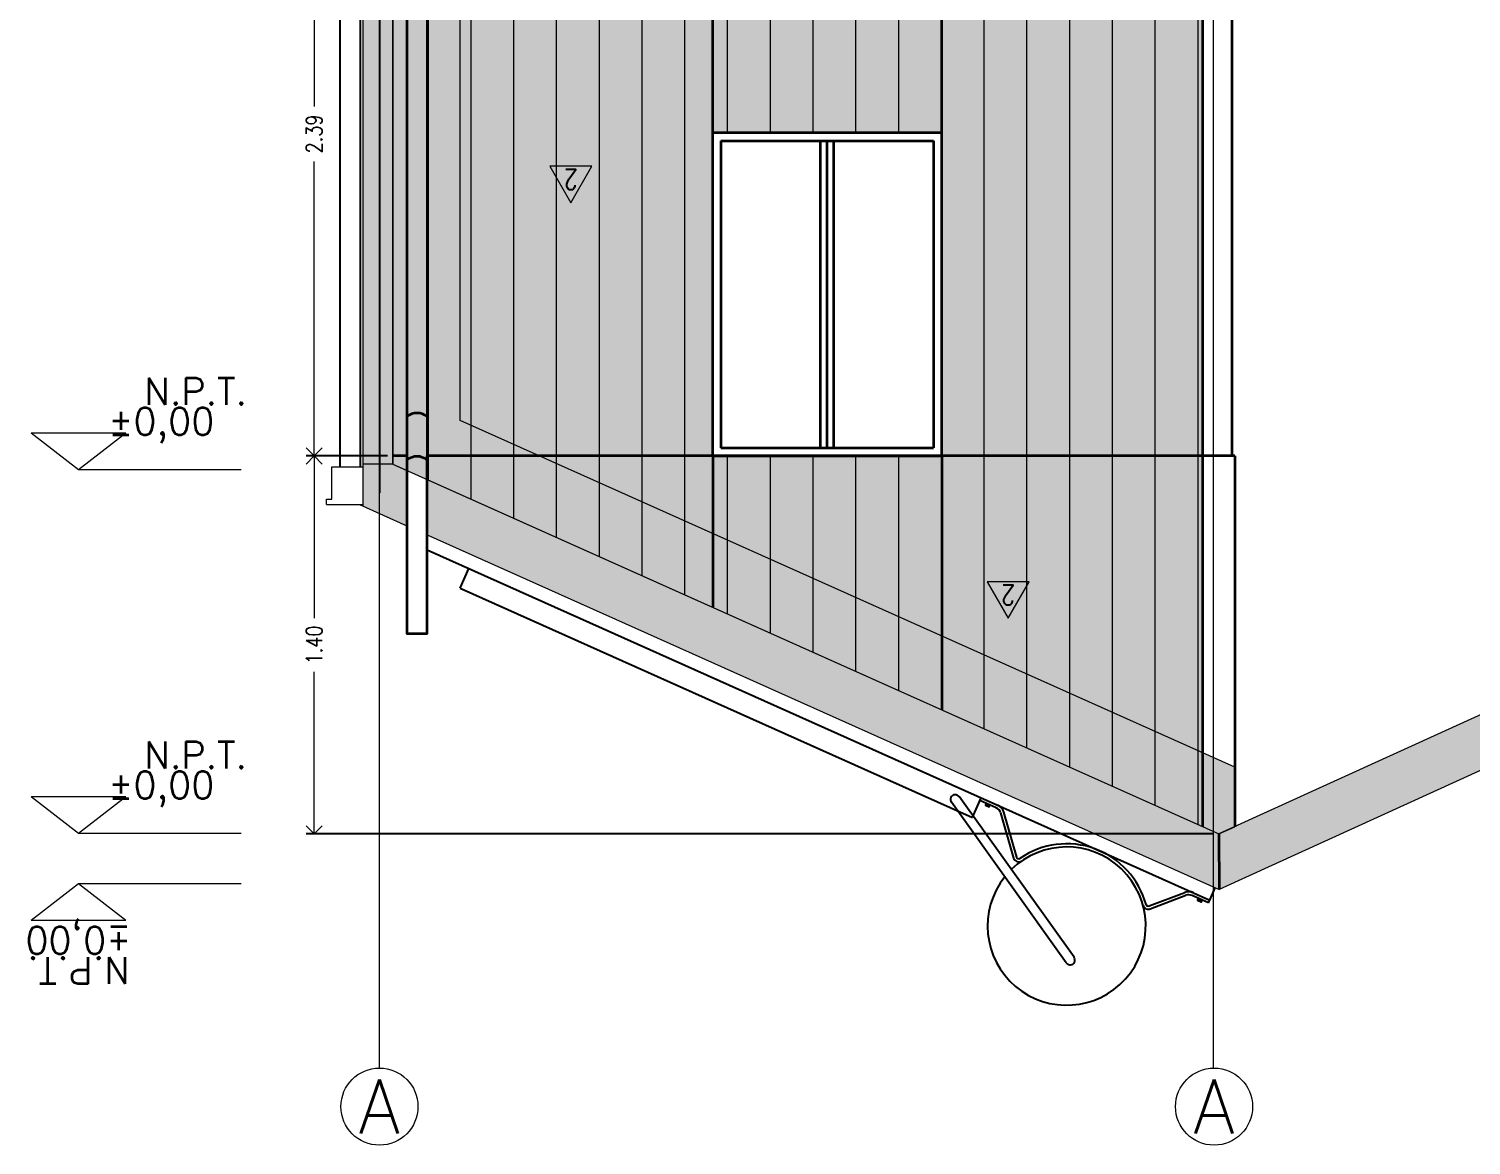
# Model space of a CAD drawing. Header units: metres. Extents: x -2 to 612, y -64 to 156.
# Drawn here: x 456.19 to 461.55, y -32.13 to -27.99 of the extents above; entities that cross this region are included whole.
import ezdxf
from ezdxf.enums import TextEntityAlignment as Align

# ---------------------------------------------------------------- set-up
doc = ezdxf.new("R2010")
doc.units = ezdxf.units.M
doc.header["$LTSCALE"] = 5
doc.header["$MEASUREMENT"] = 0
doc.linetypes.add('HIDDEN', pattern=[0.375, 0.25, -0.125])
doc.layers.get('0').update_dxf_attribs({"color": 30})
doc.layers.get('DEFPOINTS').update_dxf_attribs({"color": 210})
doc.layers.add('_AUX', color=210, linetype='Continuous', lineweight=18, plot=False)
for name, color, linetype, lineweight in [('A-ANNO-DIMS', 3, 'Continuous', 18), ('A-ANNO-SYMB', 3, 'Continuous', 18), ('A-ANNO-TEXT', 3, 'Continuous', 18), ('A-ELEV-MBE1', 7, 'Continuous', 35), ('A-ELEV-MBE2', 4, 'Continuous', 25), ('A-ELEV-PATT', 8, 'Continuous', 18)]:
    doc.layers.add(name, color=color, linetype=linetype, lineweight=lineweight)
doc.styles.add('E-ROMANS', font='romans.shx', dxfattribs={"width": 0.8})
doc.dimstyles.new('E-0050_ARW_12', dxfattribs={"dimscale": 0.001, "dimtxt": 60, "dimasz": 60, "dimexe": 30, "dimexo": 20, "dimgap": 30, "dimtad": 0, "dimzin": 0, "dimdsep": 46, "dimtxsty": 'E-ROMANS', "dimblk": 'OPEN90', "dimcen": 30, "dimclrd": 256, "dimclre": 256, "dimclrt": 256, "dimadec": 0, "dimazin": 0, "dimtfac": 1, "dimtmove": 1, "dimatfit": 3, "dimldrblk": 'OPEN90', "dimfxl": 1, "dimtfill": 1, "dimtolj": 1, "dimtzin": 0, "dimlwd": -1, "dimarcsym": 0})

# ---------------------------------------------------------------- blocks, each defined once
blk = doc.blocks.new('_Open90')
at = {"color": 0, "linetype": 'ByBlock', "lineweight": -2}
for p, q in [((0, 0), (-1, 0)), ((-0.5, 0.5), (0, 0)), ((0, 0), (-0.5, -0.5))]:
    blk.add_line(p, q, dxfattribs=at)
blk = doc.blocks.new('*D1334')
at = {"layer": 'A-ANNO-DIMS', "lineweight": -2, "transparency": 16777216}
for p, q in [((457.4134, -27.1843), (457.2223, -27.1843)), ((457.5244, -29.5743), (457.2223, -29.5743))]:
    blk.add_line(p, q, dxfattribs=at)
at = {"layer": 'A-ANNO-DIMS', "transparency": 16777216}
for p, q in [((457.2523, -27.2443), (457.2523, -28.2773)), ((457.2523, -29.5143), (457.2523, -28.4813))]:
    blk.add_line(p, q, dxfattribs=at)
at = {"layer": 'DEFPOINTS', "color": 0, "transparency": 16777216}
for p in [(457.4334, -27.1843), (457.2523, -29.5743), (457.5444, -29.5743)]:
    blk.add_point(p, dxfattribs=at)
at = {"layer": 'A-ANNO-DIMS', "transparency": 16777216, "xscale": 0.06, "yscale": 0.06, "zscale": 0.06}
for p, rotation in [((457.2523, -27.1843), 90), ((457.2523, -29.5743), 270)]:
    blk.add_blockref('_Open90', p, dxfattribs=dict(at, rotation=rotation))
at = {"layer": 'A-ANNO-DIMS', "transparency": 16777216, "insert": (457.2523, -28.3793), "char_height": 0.06, "attachment_point": 5, "rotation": 90, "style": 'E-ROMANS', "bg_fill": 3, "box_fill_scale": 1.25, "bg_fill_color": 256, "bg_fill_true_color": 13158600, "bg_fill_transparency": 0}
blk.add_mtext('\\A1;2.39', dxfattribs=at)
blk = doc.blocks.new('*D1335')
at = {"layer": 'A-ANNO-DIMS', "lineweight": -2, "transparency": 16777216}
for p, q in [((457.5244, -29.5743), (457.2223, -29.5743)), ((460.5918, -30.9771), (457.2223, -30.9771))]:
    blk.add_line(p, q, dxfattribs=at)
at = {"layer": 'A-ANNO-DIMS', "transparency": 16777216}
for p, q in [((457.2523, -29.6343), (457.2523, -30.176)), ((457.2523, -30.9171), (457.2523, -30.3754))]:
    blk.add_line(p, q, dxfattribs=at)
at = {"layer": 'DEFPOINTS', "color": 0, "transparency": 16777216}
for p in [(457.5444, -29.5743), (457.2523, -30.9771), (460.6118, -30.9771)]:
    blk.add_point(p, dxfattribs=at)
at = {"layer": 'A-ANNO-DIMS', "transparency": 16777216, "xscale": 0.06, "yscale": 0.06, "zscale": 0.06}
for p, rotation in [((457.2523, -29.5743), 90), ((457.2523, -30.9771), 270)]:
    blk.add_blockref('_Open90', p, dxfattribs=dict(at, rotation=rotation))
at = {"layer": 'A-ANNO-DIMS', "transparency": 16777216, "insert": (457.2523, -30.2757), "char_height": 0.06, "attachment_point": 5, "rotation": 90, "style": 'E-ROMANS', "bg_fill": 3, "box_fill_scale": 1.25, "bg_fill_color": 256, "bg_fill_true_color": 13158600, "bg_fill_transparency": 0}
blk.add_mtext('\\A1;1.40', dxfattribs=at)

msp = doc.modelspace()

# ---------------------------------------------------------------- hatches: boundary and pattern name
at = {"layer": 'A-ELEV-PATT'}
h = msp.add_hatch(color=252, dxfattribs=at)
h.paths.add_polyline_path([(457.4334, -29.60439), (457.54441, -29.60439), (457.54441, -27.18432), (457.4334, -27.18432)])
h.paths.add_polyline_path([(457.4454, -27.18432), (457.54441, -27.18432), (457.54441, -24.83432), (457.4454, -24.83432)])
h = msp.add_hatch(color=256, dxfattribs=at)
h.paths.add_polyline_path([(459.58241, -26.99432), (459.58241, -27.18432), (460.55041, -27.18432), (460.55041, -24.83432), (459.58241, -24.83432), (459.58241, -25.98432)])
h.paths.add_polyline_path([(459.58241, -29.57432), (460.55041, -29.57432), (460.55041, -27.18432), (459.58241, -27.18432)])
h.paths.add_polyline_path([(459.58241, -30.51647), (460.55041, -30.94968), (460.55041, -29.57432), (459.58241, -29.57432)])
h.paths.add_polyline_path([(458.73241, -30.13606), (459.58241, -30.51647), (459.58241, -29.57432), (458.73241, -29.57432)])
h.paths.add_polyline_path([(458.73241, -30.13606), (458.73241, -29.57432), (457.67189, -29.57432), (457.67189, -29.66144)])
h.paths.add_polyline_path([(457.67189, -29.57432), (458.73241, -29.57432), (458.73241, -27.43432), (457.67189, -27.43432)])
h.paths.add_polyline_path([(458.73241, -28.37432), (459.58241, -28.37432), (459.58241, -27.43432), (458.73241, -27.43432)])
h.paths.add_polyline_path([(457.54441, -29.57432), (457.59689, -29.57432), (457.59689, -27.43432), (457.54441, -27.43432)])
h = msp.add_hatch(dxfattribs=at)
h.set_pattern_fill('LINE', color=256, scale=0.05, angle=270, style=0)
h.set_pattern_definition([(90, (0, 0), (-0.15875, 5e-17), [])])
h.paths.add_polyline_path([(459.58241, -26.99432), (459.58241, -27.18432), (460.55041, -27.18432), (460.55041, -24.83432), (459.58241, -24.83432), (459.58241, -25.98432)])
h.paths.add_polyline_path([(459.58241, -29.57432), (460.55041, -29.57432), (460.55041, -27.18432), (459.58241, -27.18432)])
h.paths.add_polyline_path([(459.58241, -30.51647), (460.55041, -30.94968), (460.55041, -29.57432), (459.58241, -29.57432)])
h.paths.add_polyline_path([(458.73241, -30.13606), (459.58241, -30.51647), (459.58241, -29.57432), (458.73241, -29.57432)])
h.paths.add_polyline_path([(458.73241, -30.13606), (458.73241, -29.57432), (457.67189, -29.57432), (457.67189, -29.66144)])
h.paths.add_polyline_path([(457.67189, -29.57432), (458.73241, -29.57432), (458.73241, -27.43432), (457.67189, -27.43432)])
h.paths.add_polyline_path([(458.73241, -28.37432), (459.58241, -28.37432), (459.58241, -27.43432), (458.73241, -27.43432)])
h.paths.add_polyline_path([(457.54441, -29.57432), (457.59689, -29.57432), (457.59689, -27.43432), (457.54441, -27.43432)])
h = msp.add_hatch(color=252, dxfattribs=at)
h.paths.add_polyline_path([(460.61244, -31.18341), (460.61178, -30.97714), (457.67189, -29.66144), (457.67189, -29.86741)])
h.paths.add_polyline_path([(457.4334, -29.76068), (457.59689, -29.83385), (457.59689, -29.62788), (457.54441, -29.60439), (457.4334, -29.60439)])
h.paths.add_polyline_path([(460.61178, -30.97714), (460.61244, -31.18341), (463.68147, -29.78611), (463.64943, -29.78611), (463.64943, -29.76611), (463.66943, -29.76611), (463.66943, -29.66232), (463.69796, -29.66232), (463.69796, -29.60439), (463.62688, -29.60439)])

# ---------------------------------------------------------------- linework, layer by layer
at = {"layer": '_AUX'}
msp.add_lwpolyline([(457.49802, -29.71069), (457.49802, -24.75326)], dxfattribs=at)
at = {"layer": 'A-ANNO-SYMB'}
for p, q in [((460.59191, -31.84625), (460.59191, -23.64502)), ((457.54441, -29.60439), (457.54441, -24.83432)), ((457.4334, -27.18432), (457.4334, -29.76068)), ((457.54441, -29.60439), (457.4334, -29.60439))]:
    msp.add_line(p, q, dxfattribs=at)
at = {"layer": 'A-ANNO-SYMB', "linetype": 'HIDDEN'}
for p, q in [((456.37746, -29.62432), (456.98143, -29.62432)), ((456.37746, -30.97432), (456.98143, -30.97432)), ((456.37746, -31.16127), (456.98143, -31.16127))]:
    msp.add_line(p, q, dxfattribs=at)
at = {"layer": 'A-ANNO-SYMB'}
for points in [[(456.20142, -29.48845), (456.55349, -29.48845)], [(456.20142, -29.48845), (456.37746, -29.62432), (456.55349, -29.48845)], [(457.54441, -29.60439), (457.59689, -29.62788)], [(463.62688, -29.60439), (460.61178, -30.97714)], [(457.2984, -29.75472), (457.2984, -29.73472), (457.3129, -29.73472), (457.3184, -29.73472), (457.3184, -29.61472), (457.4334, -29.61472)], [(457.67189, -29.66144), (460.61178, -30.97714)], [(457.2984, -29.75472), (457.4334, -29.75472)], [(457.42037, -29.75485), (457.59689, -29.83385)], [(463.68443, -29.78476), (460.61244, -31.18341)], [(457.67189, -29.86741), (460.61244, -31.18341)], [(456.20142, -30.83845), (456.55349, -30.83845)], [(456.20142, -30.83845), (456.37746, -30.97432), (456.55349, -30.83845)], [(456.20142, -31.29714), (456.37746, -31.16127), (456.55349, -31.29714)], [(456.20142, -31.29714), (456.55349, -31.29714)]]:
    msp.add_lwpolyline(points, dxfattribs=at)
for centre in [(457.49491, -31.98926), (460.59347, -31.98926)]:
    msp.add_circle(centre, 0.14303, dxfattribs=at)
at = {"layer": 'A-ANNO-TEXT'}
msp.add_lwpolyline([(458.20538, -28.63502), (458.28381, -28.49916), (458.12694, -28.49916)], close=True, dxfattribs=at)
at = {"layer": 'A-ELEV-MBE1'}
for p, q in [((460.55041, -27.18432), (460.55041, -30.94968)), ((460.66041, -29.57432), (460.66041, -27.18432)), ((459.58241, -29.57432), (459.58241, -27.38432)), ((458.73241, -29.57432), (458.73241, -27.43432)), ((458.73241, -28.37432), (459.58241, -28.37432)), ((458.76241, -28.40432), (459.55241, -28.40432)), ((458.76241, -28.40432), (458.76241, -29.54432)), ((459.13241, -29.54432), (459.13241, -28.40432)), ((459.15741, -29.54432), (459.15741, -28.40432)), ((459.18241, -29.54432), (459.18241, -28.40432)), ((459.55241, -28.40432), (459.55241, -29.54432)), ((458.76241, -29.54432), (459.55241, -29.54432)), ((457.59689, -29.57432), (457.54441, -29.57432)), ((460.67041, -29.57432), (457.67189, -29.57432)), ((458.73241, -29.57432), (459.58241, -29.57432)), ((458.73241, -29.57432), (458.73241, -30.13606)), ((459.58241, -29.57432), (459.58241, -30.51647)), ((460.61178, -30.97714), (460.61244, -31.18341))]:
    msp.add_line(p, q, dxfattribs=at)
msp.add_lwpolyline([(460.67041, -29.57432), (460.67041, -30.95045)], dxfattribs=at)
msp.add_arc((457.63439, -29.47395), 0.05887, 50.43491, 129.56509, dxfattribs=at)
at = {"layer": 'A-ELEV-MBE2'}
for p, q in [((460.35268, -31.24465), (460.48467, -31.19428)), ((460.35681, -31.25548), (460.48881, -31.20511)), ((460.57267, -31.23308), (460.51158, -31.20575)), ((460.53473, -31.21669), (460.53217, -31.2224)), ((460.53771, -31.21803), (460.53515, -31.22374)), ((460.53244, -31.22312), (460.54582, -31.2291)), ((460.54354, -31.2275), (460.5461, -31.22178)), ((460.54653, -31.22883), (460.54909, -31.22312)), ((460.57267, -31.23308), (460.5774, -31.22251))]:
    msp.add_line(p, q, dxfattribs=at)
for points in [[(457.3484, -29.61472), (457.3484, -24.80549), (457.4234, -24.80549), (457.4234, -29.61472)], [(460.5774, -31.22251), (460.59783, -31.17687)]]:
    msp.add_lwpolyline(points, dxfattribs=at)
for centre, radius, start, end in [((460.04619, -31.31913), 0.2936, 141.56273, 134.43162), ((460.04619, -31.31913), 0.30519, 15.11438, 124.64968), ((459.86837, -31.05987), 0.02085, 200.00847, 300.11059), ((459.86837, -31.05987), 0.00926, 206.37705, 297.69172), ((460.49942, -31.23292), 0.04136, 65.88988, 110.88988), ((460.49942, -31.23292), 0.02977, 65.88988, 110.88988), ((460.53522, -31.21691), 0.000537, 65.88988, 155.88988), ((460.53722, -31.21781), 0.000537, 335.88988, 65.88988), ((460.5382, -31.21825), 0.000537, 65.88988, 155.88988), ((460.34938, -31.236), 0.02085, 199.80493, 290.88988), ((460.34938, -31.23599), 0.00927, 202.56824, 290.86066), ((460.53266, -31.22262), 0.000537, 155.88988, 245.88988), ((460.53466, -31.22352), 0.000537, 245.88988, 335.88988), ((460.53565, -31.22396), 0.000537, 155.88988, 245.88988), ((460.54305, -31.22728), 0.000537, 245.88988, 335.88988), ((460.54403, -31.22771), 0.000537, 155.88988, 245.88988), ((460.54604, -31.22861), 0.000537, 245.88988, 335.88988), ((460.54561, -31.22156), 0.000537, 335.88988, 65.88988), ((460.54659, -31.222), 0.000537, 65.88988, 155.88988), ((460.5486, -31.2229), 0.000537, 335.88988, 65.88988), ((460.05924, -31.44559), 0.01783, 215.28159, 36.49816)]:
    msp.add_arc(centre, radius, start, end, dxfattribs=at)

# ---------------------------------------------------------------- texts
at = {"layer": 'A-ANNO-TEXT', "insert": (458.20537, -28.54927), "char_height": 0.075, "attachment_point": 5, "rotation": 180.00048, "style": 'E-ROMANS'}
msp.add_mtext('\\pi-0.45,l0.45,t0.45;2', dxfattribs=at)
at = {"layer": 'A-ANNO-TEXT', "style": 'E-ROMANS'}
for tag, text, p in [('N.P.T.', 'N.', (456.81279, -29.41432)), ('%%P0,00', '0.00', (456.68462, -29.52591)), ('N.P.T.', 'N.', (456.81279, -30.76432)), ('%%P0,00', '0.00', (456.68462, -30.87591))]:
    msp.add_attdef(tag, text=text, height=0.1, dxfattribs=at).set_placement(p, align=Align.BOTTOM_CENTER)
for tag, text, p in [('%%P0,00', '0.00', (456.37746, -31.29247)), ('N.P.T.', 'N.', (456.37746, -31.40406))]:
    msp.add_attdef(tag, text=text, height=0.1, rotation=180, dxfattribs=at).set_placement(p, align=Align.BOTTOM_CENTER)
for p in [(457.49491, -31.98926), (460.59347, -31.98926)]:
    msp.add_attdef('A', text='0.00', height=0.2, dxfattribs=at).set_placement(p, align=Align.MIDDLE_CENTER)

# ---------------------------------------------------------------- next in the draw order: dimensions: what is measured, and where the dimension line sits
at = {"layer": 'A-ANNO-DIMS'}
dim = msp.add_linear_dim(base=(457.25228, -29.57432), p1=(457.4334, -27.18432), p2=(457.54441, -29.57432), angle=270, dimstyle='E-0050_ARW_12', dxfattribs=at)
dim.commit()
dim.dimension.update_dxf_attribs({"geometry": '*D1334', "text_midpoint": (457.25228, -28.37932)})

# ---------------------------------------------------------------- next in the draw order: dimensions: what is measured, and where the dimension line sits
dim = msp.add_linear_dim(base=(457.25228, -30.97714), p1=(457.54441, -29.57432), p2=(460.61178, -30.97714), angle=270, dimstyle='E-0050_ARW_12', dxfattribs=at)
dim.commit()
dim.dimension.update_dxf_attribs({"geometry": '*D1335', "text_midpoint": (457.25228, -30.27573)})

# ---------------------------------------------------------------- next in the draw order: hatches: boundary and pattern name
at = {"layer": 'A-ELEV-PATT'}
h = msp.add_hatch(dxfattribs=at)
h.set_pattern_fill('DOTS', color=256, scale=0.03, angle=90, style=0)
h.set_pattern_definition([(270, (0, 0), (0.047625, -0.0238125), [0, -0.047625])])
h.paths.add_polyline_path([(457.79441, -24.83432), (457.54441, -24.83432), (457.54441, -29.60439), (460.61178, -30.97714), (460.67041, -30.95045), (460.67041, -30.72949), (457.79441, -29.44238)])

# ---------------------------------------------------------------- next in the draw order: linework, layer by layer
at = {"layer": '_AUX'}
msp.add_lwpolyline([(457.79441, -24.83432), (457.54441, -24.83432), (457.54441, -29.60439), (460.61178, -30.97714), (460.67041, -30.95045), (460.67041, -30.72949), (457.79441, -29.44238), (457.79441, -24.83432)], dxfattribs=at)
at = {"layer": 'A-ANNO-SYMB'}
msp.add_line((457.49491, -31.84624), (457.49491, -23.64501), dxfattribs=at)
at = {"layer": 'A-ANNO-TEXT'}
msp.add_lwpolyline([(459.829, -30.1768), (459.90744, -30.04094), (459.75056, -30.04094)], close=True, dxfattribs=at)
at = {"layer": 'A-ELEV-MBE1'}
for points in [[(457.59689, -24.76432), (457.59689, -29.57432)], [(457.67189, -24.76432), (457.67189, -29.57432)], [(457.59689, -29.57432), (457.59689, -29.83385), (457.59689, -30.23385), (457.67189, -30.23385), (457.67189, -29.57432)]]:
    msp.add_lwpolyline(points, dxfattribs=at)
msp.add_arc((457.63439, -29.63497), 0.05887, 50.43491, 129.56509, dxfattribs=at)
at = {"layer": 'A-ELEV-MBE2'}
for p, q in [((460.07357, -31.43498), (459.64701, -30.83884)), ((459.72435, -30.85343), (459.72908, -30.84285)), ((460.04479, -31.45604), (459.61811, -30.85975)), ((459.78473, -30.88045), (459.72435, -30.85343)), ((459.74714, -30.86422), (459.74458, -30.86993)), ((459.74485, -30.87064), (459.75823, -30.87663)), ((459.75012, -30.86556), (459.74757, -30.87127)), ((459.75596, -30.87502), (459.75851, -30.86931)), ((459.75894, -30.87636), (459.7615, -30.87065)), ((459.81234, -30.8963), (459.86008, -31.06398)), ((459.8012, -30.89948), (459.84878, -31.067))]:
    msp.add_line(p, q, dxfattribs=at)
for points in [[(457.67189, -29.92219), (460.5774, -31.22251)], [(457.79411, -30.06453), (457.82679, -29.99151)], [(457.79411, -30.06453), (459.6964, -30.91587)], [(459.6964, -30.91587), (459.72908, -30.84285)]]:
    msp.add_lwpolyline(points, dxfattribs=at)
for centre, radius, start, end in [((459.63256, -30.84929), 0.01783, 34.92001, 215.88988), ((459.74507, -30.87015), 0.000537, 155.88988, 245.88988), ((459.74708, -30.87105), 0.000537, 245.88988, 335.88988), ((459.74763, -30.86444), 0.000537, 65.88988, 155.88988), ((459.74806, -30.87149), 0.000537, 155.88988, 245.88988), ((459.74963, -30.86534), 0.000537, 335.88988, 65.88988), ((459.75061, -30.86578), 0.000537, 65.88988, 155.88988), ((459.75546, -30.8748), 0.000537, 245.88988, 335.88988), ((459.75645, -30.87524), 0.000537, 155.88988, 245.88988), ((459.75845, -30.87614), 0.000537, 245.88988, 335.88988), ((459.75802, -30.86909), 0.000537, 335.88988, 65.88988), ((459.759, -30.86953), 0.000537, 65.88988, 155.88988), ((459.76101, -30.87043), 0.000537, 335.88988, 65.88988), ((459.77257, -30.90763), 0.02977, 15.88988, 65.88988), ((459.77257, -30.90763), 0.04136, 15.88988, 65.88988)]:
    msp.add_arc(centre, radius, start, end, dxfattribs=at)

# ---------------------------------------------------------------- next in the draw order: texts
at = {"layer": 'A-ANNO-TEXT', "insert": (459.829, -30.09105), "char_height": 0.075, "attachment_point": 5, "rotation": 180.00048, "style": 'E-ROMANS'}
msp.add_mtext('\\pi-0.45,l0.45,t0.45;2', dxfattribs=at)

doc.saveas('drawing.dxf')
